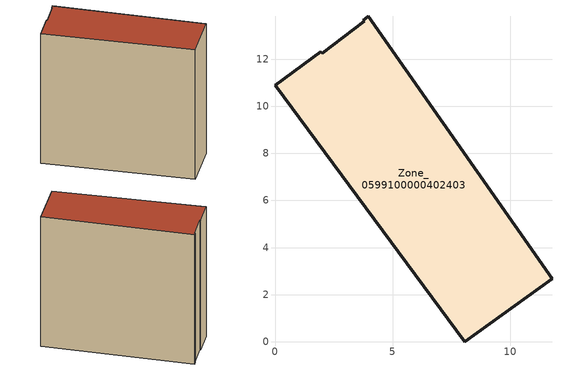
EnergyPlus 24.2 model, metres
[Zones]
Zone_0599100000402403
 floor ground (C_G): 3.79,13.62 3.76,13.67 3.97,13.83 11.77,2.68 8.07,0 0,10.89 1.95,12.33 2,12.26 z0
 wall outside (C_F): 3.79,13.62 2,12.26 1.95,12.33 0,10.89 8.07,0 11.77,2.68 3.97,13.83 3.76,13.67 3.79,13.62 z0:12.78
 roof outside (C_R): 3.76,13.67 3.79,13.62 2,12.26 1.95,12.33 0,10.89 8.07,0 11.77,2.68 3.97,13.83 z12.78
[BUILDING]
Pand.0599100000402403: North Axis=0; Terrain=City; Loads Convergence Tolerance Value=0.04; Temperature Convergence Tolerance Value=0.4; Solar Distribution=FullExterior; Maximum Number of Warmup Days=25; Minimum Number of Warmup Days=1
[Site:Location]
Rotterdam.The.Hague.AP_ZH_NLD Design_Conditions: Latitude=51.96; Longitude=4.45; Time Zone=1; Elevation=-4.5
[SITE:GROUNDTEMPERATURE:BUILDINGSURFACE]
18, 18, 18, 18, 18, 18, 18, 18, 18, 18, 18, 18
[MATERIAL] Thermal Absorptance=0.9; Solar Absorptance=0.7; Visible Absorptance=0.7
Name | Roughness | Thickness | Conductivity | Density | Specific Heat
G.TI.1946 | MediumSmooth | 0.15 | 1 | 540 | 1210
F.TI.1946 | Rough | 0.3 | 0.857143 | 1920 | 840
R.TI.1946 | MediumRough | 0.2 | 0.1 | 1500 | 1000
[CONSTRUCTION]
C_G: G.TI.1946
C_F: F.TI.1946
C_R: R.TI.1946
[ZONE]
Zone_0599100000402403: Type=1; Multiplier=1; Ceiling Height=Autocalculate; Volume=Autocalculate; Floor Area=autocalculate; Part of Total Floor Area=Yes
[ZONEINFILTRATION:DESIGNFLOWRATE]
Infil_Zone_0599100000402403: Zone or ZoneList or Space or SpaceList=Zone_0599100000402403; Schedule=AlwaysOn; Design Flow Rate Calculation Method=Flow/Area; Flow Rate per Floor Area=0.003; Constant Term Coefficient=1; Temperature Term Coefficient=0; Velocity Term Coefficient=0; Velocity Squared Term Coefficient=0
[HVACTEMPLATE:ZONE:IDEALLOADSAIRSYSTEM]
Zone_0599100000402403: Maximum Heating Supply Air Temperature=50; Minimum Cooling Supply Air Temperature=13; Maximum Heating Supply Air Humidity Ratio=0.0156; Minimum Cooling Supply Air Humidity Ratio=0.0077; Heating Limit=NoLimit; Cooling Limit=NoLimit; Dehumidification Control Type=ConstantSensibleHeatRatio; Cooling Sensible Heat Ratio=0.7; Dehumidification Setpoint=60; Humidification Control Type=None; Humidification Setpoint=30; Outdoor Air Method=None; Outdoor Air Flow Rate per Person=0.00944; Outdoor Air Flow Rate per Zone Floor Area=0; Outdoor Air Flow Rate per Zone=0; Demand Controlled Ventilation Type=None; Outdoor Air Economizer Type=NoEconomizer; Heat Recovery Type=None; Sensible Heat Recovery Effectiveness=0.7; Latent Heat Recovery Effectiveness=0.65
[ZONECONTROL:THERMOSTAT]
ThermostatControl_Zone_0599100000402403: Zone or ZoneList=Zone_0599100000402403; Control Type Schedule=DualSetpointControlType; Control 1=Thermostat_Zone_0599100000402403; Temperature Difference Between Cutout And Setpoint=0
[THERMOSTATSETPOINT:DUALSETPOINT]
Thermostat_Zone_0599100000402403: Heating Setpoint Temperature Schedule=HeatingSetpoint_Zone_0599100000402403; Cooling Setpoint Temperature Schedule=CoolingSetpoint_Zone_0599100000402403
[SCHEDULE:COMPACT]
HeatingSetpoint_Zone_0599100000402403: Through: 12/31, For: AllDays, Until: 24:00, 21
CoolingSetpoint_Zone_0599100000402403: Through: 12/31, For: AllDays, Until: 24:00, 24
DualSetpointControlType: Through: 12/31, For: AllDays, Until: 24:00, 4
AlwaysOn: Through: 12/31, For: AllDays, Until: 24:00, 1
